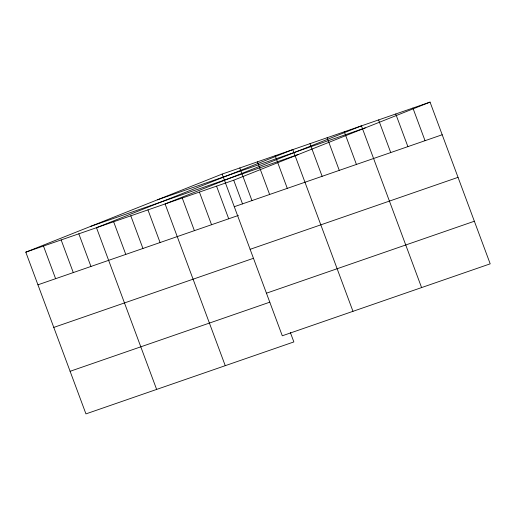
<?xml version="1.0" encoding="UTF-8"?>
<svg xmlns="http://www.w3.org/2000/svg" width="516" height="516" viewBox="0 0 516 516"><rect width="100%" height="100%" fill="white"/><g stroke="black" fill="none" stroke-linecap="round" stroke-linejoin="round"><path stroke-width="0.77" d="M290.308 332.381L293.862 341.934L85.946 413.89L25.8 252.163L222.138 174.066L430.054 102.11L490.2 263.837L282.284 335.793L222.138 174.066M25.8 252.163L233.716 180.207L430.054 102.11M157.348 199.84L365.263 127.878M90.59 226.395L298.506 154.432M234.277 206.716L442.193 134.753M37.939 284.813L238.398 215.43M250.125 249.312L458.034 177.349M53.78 327.408L253.491 258.284M266.443 293.198L474.359 221.235M70.105 371.294L269.816 302.176M412.903 108.044L425.042 140.687M395.746 113.984L407.892 146.628M378.596 119.918L390.735 152.562M421.585 287.58L361.445 125.852L165.101 203.949L225.247 365.676M344.288 131.793L356.427 164.436M327.138 137.727L339.276 170.377M309.981 143.667L322.126 176.311M352.976 311.329L292.83 149.601L96.492 227.698L156.638 389.425M275.157 155.716L287.296 188.366M257.484 161.837L269.623 194.48M239.811 167.952L251.95 200.595M233.716 180.207L242.546 203.943M216.559 186.141L228.704 218.784M199.408 192.075L211.547 224.724M182.258 198.015L194.397 230.658M147.95 209.889L160.089 242.533M130.8 215.823L142.938 248.467M113.643 221.764L125.788 254.407M78.819 233.812L90.958 266.462M61.146 239.934L73.285 272.577M43.473 246.048L55.612 278.692"/></g></svg>
